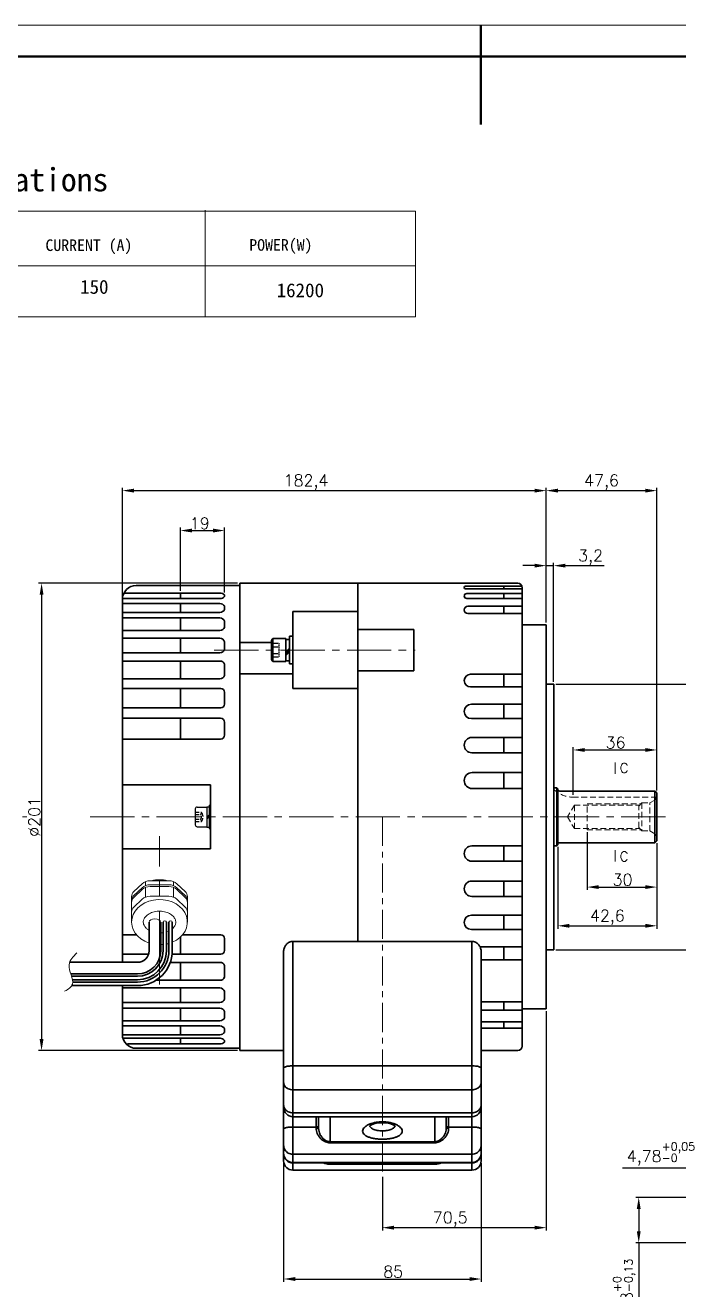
# Model space of a CAD drawing. Header units: millimetres. Extents: x 3703 to 4905, y -22764 to -21944.
# Drawn here: x 4135 to 4416, y -22487 to -21944 of the extents above; entities that cross this region are included whole.
import ezdxf

# ---------------------------------------------------------------- set-up
doc = ezdxf.new("R2010")
doc.units = ezdxf.units.MM
doc.header["$MEASUREMENT"] = 0
for name, pattern in [('CENTER', [2, 1.25, -0.25, 0.25, -0.25]), ('CENTER2', [28.575, 19.05, -3.175, 3.175, -3.175]), ('CENTERX2', [101.6, 63.5, -12.7, 12.7, -12.7]), ('DASHED', [0.75, 0.5, -0.25]), ('HIDDEN', [0.375, 0.25, -0.125]), ('HIDDEN2', [4.7625, 3.175, -1.5875])]:
    doc.linetypes.add(name, pattern=pattern)
for name, color, linetype, lineweight in [('A粗实线', 7, 'Continuous', 35), ('CENTER', 1, 'CENTER', 18), ('DIM', 1, 'Continuous', 18), ('D细虚线', 61, 'HIDDEN2', 13), ('G尺寸线', 140, 'Continuous', 13), ('Layer4', 3, 'Continuous', 18), ('NOTES', 7, 'Continuous', 20), ('OBJECT', 7, 'Continuous', 35), ('中心线', 1, 'CENTERX2', 20), ('尺寸线', 4, 'Continuous', 13), ('细实线', 4, 'Continuous', 20), ('轮廓线', 7, 'Continuous', 35)]:
    doc.layers.add(name, color=color, linetype=linetype, lineweight=lineweight)
doc.styles.add('LXP', font='SimSun.ttf')
doc.styles.get("Standard").update_dxf_attribs({"font": 'romans.shx'})
doc.dimstyles.new('ISO-25$0', dxfattribs={"dimtxt": 5, "dimasz": 5, "dimexe": 1.25, "dimexo": 1, "dimtad": 1, "dimzin": 9, "dimtxsty": 'Standard', "dimcen": 4.5, "dimazin": 2, "dimtfac": 1, "dimtmove": 0, "dimatfit": 3, "dimfxl": 1, "dimarcsym": 0})

# ---------------------------------------------------------------- blocks, each defined once
blk = doc.blocks.new('*D24')
at = {"layer": 'G尺寸线', "color": 0, "lineweight": -2, "transparency": 16777216}
for p, q in [((4225.99, -22183.54), (4140.48, -22183.54)), ((4141.73, -22188.54), (4141.73, -22379.54)), ((4225.99, -22384.54), (4140.48, -22384.54))]:
    blk.add_line(p, q, dxfattribs=at)
at = {"layer": 'G尺寸线', "color": 0, "transparency": 16777216}
for points in [[(4140.9, -22188.54), (4142.57, -22188.54), (4141.73, -22183.54)], [(4140.9, -22379.54), (4142.57, -22379.54), (4141.73, -22384.54)]]:
    blk.add_solid(points, dxfattribs=at)
at = {"layer": 'G尺寸线', "color": 0, "transparency": 16777216, "insert": (4138.61, -22284.04), "char_height": 5, "attachment_point": 5, "rotation": 90}
blk.add_mtext('%%C201', dxfattribs=at)
blk = doc.blocks.new('*D25')
at = {"layer": 'G尺寸线', "color": 0, "lineweight": -2, "transparency": 16777216}
for p, q in [((4353.89, -22175.99), (4348.89, -22175.99)), ((4358.89, -22200.44), (4358.89, -22174.74)), ((4358.89, -22175.99), (4362.09, -22175.99)), ((4362.09, -22225.89), (4362.09, -22174.74)), ((4367.09, -22175.99), (4383.82, -22175.99))]:
    blk.add_line(p, q, dxfattribs=at)
at = {"layer": 'G尺寸线', "color": 0, "transparency": 16777216}
for points in [[(4353.89, -22175.16), (4353.89, -22176.82), (4358.89, -22175.99)], [(4367.09, -22175.16), (4367.09, -22176.82), (4362.09, -22175.99)]]:
    blk.add_solid(points, dxfattribs=at)
at = {"layer": 'G尺寸线', "color": 0, "transparency": 16777216, "insert": (4377.96, -22172.39), "char_height": 5, "attachment_point": 5}
blk.add_mtext('3,2', dxfattribs=at)
blk = doc.blocks.new('*D26')
at = {"layer": 'G尺寸线', "color": 0, "lineweight": -2, "transparency": 16777216}
for p, q in [((4176.49, -22190.04), (4176.49, -22142.48)), ((4181.49, -22143.73), (4353.89, -22143.73)), ((4358.89, -22200.44), (4358.89, -22142.48))]:
    blk.add_line(p, q, dxfattribs=at)
at = {"layer": 'G尺寸线', "color": 0, "transparency": 16777216}
for points in [[(4181.49, -22142.9), (4181.49, -22144.56), (4176.49, -22143.73)], [(4353.89, -22142.9), (4353.89, -22144.56), (4358.89, -22143.73)]]:
    blk.add_solid(points, dxfattribs=at)
at = {"layer": 'G尺寸线', "color": 0, "transparency": 16777216, "insert": (4255.52, -22140.13), "char_height": 5, "attachment_point": 5}
blk.add_mtext('182,4', dxfattribs=at)
blk = doc.blocks.new('*D27')
at = {"layer": 'G尺寸线', "color": 0, "lineweight": -2, "transparency": 16777216}
for p, q in [((4201.49, -22186.76), (4201.49, -22159.65)), ((4206.49, -22160.9), (4215.49, -22160.9)), ((4220.49, -22187.54), (4220.49, -22159.65))]:
    blk.add_line(p, q, dxfattribs=at)
at = {"layer": 'G尺寸线', "color": 0, "transparency": 16777216}
for points in [[(4206.49, -22160.06), (4206.49, -22161.73), (4201.49, -22160.9)], [(4215.49, -22160.06), (4215.49, -22161.73), (4220.49, -22160.9)]]:
    blk.add_solid(points, dxfattribs=at)
at = {"layer": 'G尺寸线', "color": 0, "transparency": 16777216, "insert": (4209.81, -22157.77), "char_height": 5, "attachment_point": 5}
blk.add_mtext('19', dxfattribs=at)
blk = doc.blocks.new('*D28')
at = {"layer": 'G尺寸线', "color": 0, "lineweight": -2, "transparency": 16777216}
for p, q in [((4358.89, -22367.64), (4358.89, -22461.92)), ((4288.39, -22438.86), (4288.39, -22461.92)), ((4293.39, -22460.67), (4353.89, -22460.67))]:
    blk.add_line(p, q, dxfattribs=at)
at = {"layer": 'G尺寸线', "color": 0, "transparency": 16777216}
for points in [[(4293.39, -22459.84), (4293.39, -22461.5), (4288.39, -22460.67)], [(4353.89, -22459.84), (4353.89, -22461.5), (4358.89, -22460.67)]]:
    blk.add_solid(points, dxfattribs=at)
at = {"layer": 'G尺寸线', "color": 0, "transparency": 16777216, "insert": (4317.58, -22457.07), "char_height": 5, "attachment_point": 5}
blk.add_mtext('70,5', dxfattribs=at)
blk = doc.blocks.new('*D29')
at = {"layer": 'G尺寸线', "color": 0, "lineweight": -2, "transparency": 16777216}
for p, q in [((4376.49, -22290.59), (4376.49, -22315.46)), ((4406.49, -22295.35), (4406.49, -22315.46)), ((4381.49, -22314.21), (4401.49, -22314.21))]:
    blk.add_line(p, q, dxfattribs=at)
at = {"layer": 'G尺寸线', "color": 0, "transparency": 16777216}
for points in [[(4381.49, -22313.38), (4381.49, -22315.04), (4376.49, -22314.21)], [(4401.49, -22313.38), (4401.49, -22315.04), (4406.49, -22314.21)]]:
    blk.add_solid(points, dxfattribs=at)
at = {"layer": 'G尺寸线', "color": 0, "transparency": 16777216, "insert": (4391.76, -22311.08), "char_height": 5, "attachment_point": 5}
blk.add_mtext('30', dxfattribs=at)
blk = doc.blocks.new('*D30')
at = {"layer": 'G尺寸线', "color": 0, "lineweight": -2, "transparency": 16777216}
for p, q in [((4363.89, -22296.95), (4363.89, -22332.11)), ((4406.49, -22295.35), (4406.49, -22332.11)), ((4368.89, -22330.86), (4401.49, -22330.86))]:
    blk.add_line(p, q, dxfattribs=at)
at = {"layer": 'G尺寸线', "color": 0, "transparency": 16777216}
for points in [[(4368.89, -22330.02), (4368.89, -22331.69), (4363.89, -22330.86)], [(4401.49, -22330.02), (4401.49, -22331.69), (4406.49, -22330.86)]]:
    blk.add_solid(points, dxfattribs=at)
at = {"layer": 'G尺寸线', "color": 0, "transparency": 16777216, "insert": (4385.19, -22327.25), "char_height": 5, "attachment_point": 5}
blk.add_mtext('42,6', dxfattribs=at)
blk = doc.blocks.new('*D31')
at = {"layer": 'G尺寸线', "color": 0, "lineweight": -2, "transparency": 16777216}
for p, q in [((4370.49, -22274.57), (4370.49, -22254)), ((4406.49, -22272.72), (4406.49, -22254)), ((4375.49, -22255.25), (4401.49, -22255.25))]:
    blk.add_line(p, q, dxfattribs=at)
at = {"layer": 'G尺寸线', "color": 0, "transparency": 16777216}
for points in [[(4375.49, -22254.42), (4375.49, -22256.09), (4370.49, -22255.25)], [(4401.49, -22254.42), (4401.49, -22256.09), (4406.49, -22255.25)]]:
    blk.add_solid(points, dxfattribs=at)
at = {"layer": 'G尺寸线', "color": 0, "transparency": 16777216, "insert": (4388.72, -22252.13), "char_height": 5, "attachment_point": 5}
blk.add_mtext('36', dxfattribs=at)
blk = doc.blocks.new('*D33')
at = {"layer": 'DIM', "color": 0, "lineweight": -2, "transparency": 16777216}
for p, q in [((4433.84, -22447.63), (4397.45, -22447.63)), ((4398.7, -22452.63), (4398.7, -22462.21)), ((4436.23, -22467.21), (4397.45, -22467.21)), ((4398.7, -22467.21), (4398.7, -22509.44))]:
    blk.add_line(p, q, dxfattribs=at)
at = {"layer": 'DIM', "color": 0, "transparency": 16777216}
for points in [[(4397.87, -22452.63), (4399.53, -22452.63), (4398.7, -22447.63)], [(4397.87, -22462.21), (4399.53, -22462.21), (4398.7, -22467.21)]]:
    blk.add_solid(points, dxfattribs=at)
at = {"layer": 'DIM', "color": 7, "transparency": 16777216, "insert": (4392.61, -22490.83), "char_height": 5, "attachment_point": 5, "rotation": 90}
blk.add_mtext('19,58{\\H3.500000;\\S+0^ -0,13;}', dxfattribs=at)
blk = doc.blocks.new('*D35')
at = {"layer": 'DIM', "color": 0, "lineweight": -2, "transparency": 16777216}
for p, q in [((4434.84, -22444.24), (4434.84, -22433.83)), ((4439.62, -22444.24), (4439.62, -22433.83)), ((4429.84, -22435.08), (4391.65, -22435.08)), ((4439.62, -22435.08), (4434.84, -22435.08)), ((4444.62, -22435.08), (4449.62, -22435.08))]:
    blk.add_line(p, q, dxfattribs=at)
at = {"layer": 'DIM', "color": 0, "transparency": 16777216}
for points in [[(4429.84, -22434.24), (4429.84, -22435.91), (4434.84, -22435.08)], [(4444.62, -22434.24), (4444.62, -22435.91), (4439.62, -22435.08)]]:
    blk.add_solid(points, dxfattribs=at)
at = {"layer": 'DIM', "color": 7, "transparency": 16777216, "insert": (4408.24, -22428.98), "char_height": 5, "attachment_point": 5}
blk.add_mtext('4,78{\\H3.500000;\\S+0,05^ -0;}', dxfattribs=at)
blk = doc.blocks.new('*D36')
at = {"layer": 'G尺寸线', "color": 0, "lineweight": -2, "transparency": 16777216}
for p, q in [((4358.89, -22200.44), (4358.89, -22142.48)), ((4363.89, -22143.73), (4401.49, -22143.73)), ((4406.49, -22272.72), (4406.49, -22142.48))]:
    blk.add_line(p, q, dxfattribs=at)
at = {"layer": 'G尺寸线', "color": 0, "transparency": 16777216}
for points in [[(4363.89, -22142.9), (4363.89, -22144.56), (4358.89, -22143.73)], [(4401.49, -22142.9), (4401.49, -22144.56), (4406.49, -22143.73)]]:
    blk.add_solid(points, dxfattribs=at)
at = {"layer": 'G尺寸线', "color": 0, "transparency": 16777216, "insert": (4382.69, -22140.13), "char_height": 5, "attachment_point": 5}
blk.add_mtext('47,6', dxfattribs=at)
blk = doc.blocks.new('*D19')
at = {"layer": 'G尺寸线', "color": 0, "lineweight": -2, "transparency": 16777216}
for p, q in [((4245.89, -22432.96), (4245.89, -22484)), ((4330.89, -22432.96), (4330.89, -22484)), ((4250.89, -22482.75), (4325.89, -22482.75))]:
    blk.add_line(p, q, dxfattribs=at)
at = {"layer": 'G尺寸线', "color": 0, "transparency": 16777216}
for points in [[(4250.89, -22481.92), (4250.89, -22483.59), (4245.89, -22482.75)], [(4325.89, -22481.92), (4325.89, -22483.59), (4330.89, -22482.75)]]:
    blk.add_solid(points, dxfattribs=at)
at = {"layer": 'G尺寸线', "color": 0, "transparency": 16777216, "insert": (4293.03, -22479.63), "char_height": 5, "attachment_point": 5}
blk.add_mtext('85', dxfattribs=at)
blk = doc.blocks.new('*D39')
at = {"layer": 'G尺寸线', "color": 0, "lineweight": -2, "transparency": 16777216}
for p, q in [((4363.09, -22226.89), (4440.61, -22226.89)), ((4439.36, -22231.89), (4439.36, -22336.19)), ((4363.09, -22341.19), (4440.61, -22341.19))]:
    blk.add_line(p, q, dxfattribs=at)
for points in [[(4438.53, -22231.89), (4440.2, -22231.89), (4439.36, -22226.89)], [(4440.2, -22336.19), (4438.53, -22336.19), (4439.36, -22341.19)]]:
    blk.add_solid(points, dxfattribs=at)
at = {"layer": 'G尺寸线', "color": 0, "lineweight": -2, "transparency": 16777216, "insert": (4434.18, -22284.04), "char_height": 5, "attachment_point": 5, "rotation": 90}
blk.add_mtext('%%C114,3{{\\H0.7x;\\S 0^ -0.05;}}', dxfattribs=at)

msp = doc.modelspace()

# ---------------------------------------------------------------- hatches: boundary and pattern name
h = msp.add_hatch(color=256)
h.paths.add_polyline_path([(4212.993, -22284.039), (4213.862, -22284.039), (4213.893, -22284.009), (4213.893, -22283.188)])
h.paths.add_polyline_path([(4212.893, -22284.954), (4213.862, -22284.039), (4212.993, -22284.039), (4212.893, -22284.133)])
at = {"layer": 'Layer4'}
h = msp.add_hatch(color=256, dxfattribs=at)
h.paths.add_polyline_path([(4246.893, -22213.021), (4246.893, -22214.58), (4248.393, -22213.045), (4248.393, -22212.278), (4247.619, -22212.278)])
h.paths.add_polyline_path([(4248.393, -22212.278), (4248.393, -22211.486), (4247.619, -22212.278)])

# ---------------------------------------------------------------- linework, layer by layer
at = {"lineweight": 50}
for p, q in [((4330.747, -21986.353), (4330.747, -21943.628)), ((3769.417, -21956.993), (4892.077, -21956.993))]:
    msp.add_line(p, q, dxfattribs=at)
at = {"color": 0, "linetype": 'DASHED'}
for p, q in [((4240.644, -22209.392), (4240.644, -22215.164)), ((4240.644, -22209.392), (4243.769, -22209.392)), ((4240.644, -22210.835), (4243.769, -22210.835)), ((4243.769, -22209.392), (4243.769, -22215.164)), ((4240.644, -22213.721), (4243.769, -22213.721)), ((4240.644, -22215.164), (4243.769, -22215.164))]:
    msp.add_line(p, q, dxfattribs=at)
for p, q in [((4213.893, -22283.188), (4212.893, -22284.133)), ((4213.893, -22284.009), (4212.893, -22284.954))]:
    msp.add_line(p, q)
at = {"layer": 'A粗实线', "lineweight": 30}
for p, q in [((4207.893, -22280.622), (4207.893, -22287.455)), ((4208.727, -22279.789), (4212.893, -22279.789)), ((4212.893, -22279.664), (4212.893, -22288.414)), ((4212.893, -22279.664), (4213.893, -22279.664)), ((4213.893, -22279.039), (4214.493, -22279.039)), ((4213.893, -22279.039), (4213.893, -22289.039)), ((4214.493, -22279.039), (4214.493, -22289.039)), ((4208.727, -22288.289), (4212.893, -22288.289)), ((4212.893, -22288.414), (4213.893, -22288.414)), ((4213.893, -22289.039), (4214.493, -22289.039))]:
    msp.add_line(p, q, dxfattribs=at)
for centre, start, end in [((4208.727, -22280.622), 90, 180), ((4208.727, -22287.455), 180, 270)]:
    msp.add_arc(centre, 0.833, start, end, dxfattribs=at)
at = {"layer": 'CENTER', "linetype": 'CENTER2'}
for p, q in [((4216.019, -22212.278), (4302.493, -22212.278)), ((4162.61, -22284.039), (4412.165, -22284.039))]:
    msp.add_line(p, q, dxfattribs=at)
at = {"layer": 'CENTER', "ltscale": 10}
for p, q in [((3873.581, -22284.039), (4135.348, -22284.039)), ((4288.393, -22284.039), (4288.393, -22437.856))]:
    msp.add_line(p, q, dxfattribs=at)
at = {"layer": 'D细虚线', "linetype": 'HIDDEN', "lineweight": 13, "ltscale": 10}
for p, q in [((4406.493, -22275.574), (4370.493, -22275.574)), ((4405.828, -22276.69), (4406.493, -22275.539)), ((4370.993, -22278.982), (4368.074, -22284.039)), ((4370.993, -22278.982), (4399.149, -22278.982)), ((4370.993, -22289.095), (4370.993, -22278.982)), ((4376.493, -22278.482), (4399.649, -22278.482)), ((4376.493, -22289.595), (4376.493, -22278.482)), ((4398.693, -22279.439), (4400.093, -22278.039)), ((4398.693, -22288.639), (4398.693, -22279.439)), ((4400.093, -22278.039), (4400.093, -22290.039)), ((4400.093, -22278.039), (4403.493, -22278.039)), ((4403.493, -22278.039), (4405.828, -22276.69)), ((4403.493, -22290.039), (4403.493, -22278.039)), ((4405.828, -22276.69), (4405.828, -22291.387)), ((4368.074, -22284.039), (4370.993, -22289.095)), ((4370.993, -22289.095), (4399.149, -22289.095)), ((4376.493, -22289.595), (4399.649, -22289.595)), ((4398.693, -22288.639), (4400.093, -22290.039)), ((4400.093, -22290.039), (4403.493, -22290.039)), ((4403.493, -22290.039), (4405.828, -22291.387)), ((4405.828, -22291.387), (4406.493, -22292.539))]:
    msp.add_line(p, q, dxfattribs=at)
at = {"layer": 'D细虚线', "lineweight": 30, "ltscale": 0.5}
for p, q in [((4207.893, -22282.054), (4210.486, -22282.054)), ((4207.893, -22283.046), (4210.129, -22283.046)), ((4207.893, -22285.031), (4210.129, -22285.031)), ((4207.893, -22286.023), (4210.486, -22286.023))]:
    msp.add_line(p, q, dxfattribs=at)
at = {"layer": 'D细虚线', "linetype": 'HIDDEN', "lineweight": 13, "ltscale": 10}
msp.add_arc((4370.493, -22263.574), 12, 225.573, 270, dxfattribs=at)
at = {"layer": 'D细虚线', "lineweight": 30, "ltscale": 0.5}
for centre, radius, start, end in [((4209.587, -22282.291), 0.93, 305.64406, 14.73118), ((4209.218, -22284.039), 1.347, 312.53721, 47.46279), ((4209.587, -22285.786), 0.93, 345.26882, 54.35594), ((4208.167, -22284.039), 3.052, 319.452, 40.548)]:
    msp.add_arc(centre, radius, start, end, dxfattribs=at)
at = {"layer": 'G尺寸线'}
for p, q in [((3948.039, -22023.497), (4302.596, -22023.497)), ((4212.08, -22023.186), (4212.08, -22068.643)), ((4302.596, -22023.497), (4302.596, -22068.954)), ((3948.039, -22047.095), (4302.596, -22047.095)), ((4302.596, -22068.954), (3948.039, -22068.954))]:
    msp.add_line(p, q, dxfattribs=at)
at = {"layer": 'G尺寸线', "color": 6}
for p, q in [((4185.056, -22312.816), (4181.457, -22316.141)), ((4186.493, -22313.609), (4186.493, -22311.887)), ((4186.493, -22318.541), (4186.493, -22314.374)), ((4196.537, -22311.488), (4188.449, -22311.488)), ((4196.537, -22313.21), (4188.449, -22313.21)), ((4196.537, -22313.976), (4188.449, -22313.976)), ((4198.493, -22313.609), (4198.493, -22311.887)), ((4198.493, -22318.541), (4198.493, -22314.374)), ((4199.93, -22312.816), (4203.529, -22316.141)), ((4180.493, -22329.272), (4180.493, -22318.344)), ((4185.056, -22314.538), (4181.457, -22317.863)), ((4185.056, -22315.303), (4181.457, -22318.628)), ((4185.056, -22319.47), (4181.457, -22322.795)), ((4196.537, -22318.142), (4188.449, -22318.142)), ((4199.93, -22314.538), (4203.529, -22317.863)), ((4199.93, -22315.303), (4203.529, -22318.628)), ((4199.93, -22319.47), (4203.529, -22322.795)), ((4204.493, -22329.272), (4204.493, -22318.344))]:
    msp.add_line(p, q, dxfattribs=at)
for centre, radius, start, end in [((4188.449, -22316.488), 5, 90, 132.73421), ((4188.449, -22318.21), 5, 90, 132.73421), ((4188.449, -22318.976), 5, 90, 132.73421), ((4196.537, -22316.488), 5, 47.26579, 90), ((4196.537, -22318.21), 5, 47.26579, 90), ((4196.537, -22318.976), 5, 47.26579, 90), ((4183.493, -22318.344), 3, 132.73421, 180), ((4183.493, -22320.066), 3, 132.73421, 180), ((4183.493, -22320.832), 3, 132.73421, 180), ((4188.449, -22323.142), 5, 90, 132.73421), ((4196.537, -22323.142), 5, 47.26579, 90), ((4201.493, -22318.344), 3, 0, 47.26579), ((4201.493, -22320.066), 3, 0, 47.26579), ((4201.493, -22320.832), 3, 0, 47.26579), ((4183.493, -22324.998), 3, 132.73421, 180), ((4201.493, -22324.998), 3, 0, 47.26579)]:
    msp.add_arc(centre, radius, start, end, dxfattribs=at)
for centre, major_axis, ratio, start_param, end_param in [((4192.493, -22322.116), (-12, 0), 0.9238795, 4.423562, 5.001216), ((4192.493, -22329.272), (-12, 0), 0.8083946, 2.0469154, 7.4695849), ((4190.493, -22329.272), (-2.5, 0), 0.5535638, 3.1415927, 6.2831853), ((4194.743, -22329.272), (-0.75, 0), 0.7639419, 3.1415927, 6.2831853), ((4197.243, -22329.272), (-0.75, 0), 0.8132961, 3.1415927, 6.2831853), ((4192.493, -22329.272), (-12, 0), 0.8083946, 1.6124751, 1.6961242), ((4192.493, -22329.272), (-12, 0), 0.8083946, 1.8234766, 1.9106332)]:
    msp.add_ellipse(centre, major_axis=major_axis, ratio=ratio, start_param=start_param, end_param=end_param, dxfattribs=at)
for points, knots in [([(4197.993, -22332.111), (4198.446, -22331.718), (4198.785, -22331.303), (4199.264, -22330.49), (4199.399, -22330.095), (4199.518, -22329.339), (4199.504, -22328.974), (4199.319, -22328.205), (4199.144, -22327.799), (4198.563, -22326.961), (4198.155, -22326.531), (4197.098, -22325.747), (4196.449, -22325.394), (4194.984, -22324.86), (4194.17, -22324.679), (4192.496, -22324.535), (4191.638, -22324.573), (4190.007, -22324.857), (4189.236, -22325.103), (4187.89, -22325.742), (4187.317, -22326.132), (4186.42, -22326.956), (4186.095, -22327.387), (4185.662, -22328.207), (4185.549, -22328.595), (4185.499, -22329.071), (4185.493, -22329.172), (4185.493, -22329.272), (4185.493, -22329.563), (4185.537, -22329.856), (4185.729, -22330.468), (4185.879, -22330.787), (4186.319, -22331.442), (4186.61, -22331.776), (4187.269, -22332.351), (4187.61, -22332.597), (4187.993, -22332.821)], [2.3908574, 2.3908574, 2.3908574, 2.3908574, 2.6972529, 2.6972529, 3.015473, 3.015473, 3.3336931, 3.3336931, 3.6519131, 3.6519131, 3.9701332, 3.9701332, 4.2883533, 4.2883533, 4.6065734, 4.6065734, 4.9247935, 4.9247935, 5.2430135, 5.2430135, 5.5612336, 5.5612336, 5.8794537, 5.8794537, 6.1976738, 6.1976738, 6.2831853, 6.2831853, 6.2831853, 6.5321271, 6.5321271, 6.7810689, 6.7810689, 7.0300107, 7.0300107, 7.2293296, 7.2293296, 7.2293296, 7.2293296]), ([(4192.993, -22333.96), (4193.281, -22333.945), (4193.568, -22333.918), (4193.898, -22333.871), (4193.946, -22333.864), (4193.993, -22333.857)], [7.91687634, 7.91687634, 7.91687634, 7.91687634, 8.02577796, 8.02577796, 8.0442179, 8.0442179, 8.0442179, 8.0442179]), ([(4195.493, -22333.494), (4195.724, -22333.417), (4195.947, -22333.332), (4196.274, -22333.191), (4196.385, -22333.14), (4196.493, -22333.087)], [8.24605673, 8.24605673, 8.24605673, 8.24605673, 8.34399804, 8.34399804, 8.39571705, 8.39571705, 8.39571705, 8.39571705])]:
    msp.add_open_spline(points, degree=3, knots=knots, dxfattribs=at)
at = {"layer": 'NOTES', "const_width": 0.5}
for points in [[(4388.551, -22265.53), (4388.551, -22260.53)], [(4388.551, -22303.275), (4388.551, -22298.275)]]:
    msp.add_lwpolyline(points, dxfattribs=at)
at = {"layer": 'OBJECT'}
for p, q in [((4271.893, -22183.539), (4226.993, -22183.539)), ((4226.993, -22384.539), (4226.993, -22183.539)), ((4256.493, -22183.539), (4346.628, -22183.539)), ((4277.893, -22183.539), (4277.893, -22337.568)), ((4182.493, -22184.539), (4226.993, -22184.539)), ((4324.664, -22187.966), (4348.593, -22187.966)), ((4340.593, -22190.106), (4340.593, -22187.966)), ((4348.593, -22382.574), (4348.593, -22185.504)), ((4176.493, -22346.572), (4176.493, -22190.539)), ((4324.664, -22190.106), (4348.593, -22190.106)), ((4325.166, -22193.462), (4348.593, -22193.462)), ((4340.593, -22196.607), (4340.593, -22193.462)), ((4249.893, -22195.778), (4277.893, -22195.778)), ((4249.893, -22195.778), (4249.893, -22228.778)), ((4325.166, -22196.607), (4348.593, -22196.607)), ((4249.893, -22221.156), (4249.893, -22203.399)), ((4277.893, -22203.399), (4301.893, -22203.399)), ((4301.893, -22203.399), (4301.893, -22221.156)), ((4348.593, -22201.439), (4358.893, -22201.439)), ((4358.893, -22201.439), (4358.893, -22284.039)), ((4240.644, -22209.011), (4226.993, -22209.011)), ((4241.269, -22207.279), (4240.644, -22208.162)), ((4240.644, -22208.162), (4240.644, -22216.394)), ((4241.269, -22207.279), (4241.269, -22217.277)), ((4246.893, -22207.279), (4241.269, -22207.279)), ((4246.893, -22207.279), (4246.893, -22217.277)), ((4246.893, -22207.699), (4248.393, -22207.699)), ((4248.393, -22206.278), (4248.393, -22218.278)), ((4248.393, -22206.278), (4249.893, -22206.278)), ((4249.893, -22206.278), (4249.893, -22218.278)), ((4241.269, -22217.277), (4240.644, -22216.394)), ((4246.893, -22213.021), (4248.393, -22211.486)), ((4246.893, -22214.58), (4248.393, -22213.045)), ((4246.893, -22217.277), (4241.269, -22217.277)), ((4246.893, -22216.858), (4248.393, -22216.858)), ((4248.393, -22218.278), (4249.893, -22218.278)), ((4277.893, -22221.156), (4301.893, -22221.156)), ((4249.893, -22222.557), (4226.993, -22222.557)), ((4326.312, -22222.689), (4348.593, -22222.689)), ((4340.593, -22228.126), (4340.593, -22222.689)), ((4358.893, -22226.889), (4362.093, -22226.889)), ((4362.093, -22226.889), (4362.093, -22341.189)), ((4249.893, -22228.778), (4277.893, -22228.778)), ((4326.312, -22228.126), (4348.593, -22228.126)), ((4326.679, -22235.602), (4348.593, -22235.602)), ((4340.593, -22241.775), (4340.593, -22235.602)), ((4326.679, -22241.775), (4348.593, -22241.775)), ((4326.887, -22249.876), (4348.593, -22249.876)), ((4340.593, -22256.465), (4340.593, -22249.876)), ((4326.887, -22256.465), (4348.593, -22256.465)), ((4327.014, -22264.991), (4348.593, -22264.991)), ((4340.593, -22271.833), (4340.593, -22264.991)), ((4214.493, -22270.289), (4176.493, -22270.289)), ((4214.493, -22297.789), (4214.493, -22270.289)), ((4327.014, -22271.833), (4348.593, -22271.833)), ((4362.093, -22271.589), (4363.493, -22271.589)), ((4363.493, -22271.589), (4363.493, -22296.489)), ((4363.893, -22271.989), (4363.493, -22271.589)), ((4363.893, -22296.089), (4363.893, -22271.989)), ((4364.693, -22272.924), (4405.693, -22272.924)), ((4405.693, -22295.154), (4405.693, -22272.924)), ((4405.693, -22272.924), (4406.493, -22273.724)), ((4406.493, -22294.354), (4406.493, -22273.724)), ((4358.893, -22284.039), (4358.893, -22366.639)), ((4214.493, -22297.789), (4176.493, -22297.789)), ((4326.87, -22296.532), (4348.593, -22296.532)), ((4340.593, -22303.086), (4340.593, -22296.532)), ((4362.093, -22296.489), (4363.493, -22296.489)), ((4363.893, -22296.089), (4363.493, -22296.489)), ((4363.893, -22296.089), (4363.493, -22296.489)), ((4364.693, -22295.154), (4405.693, -22295.154)), ((4405.693, -22295.154), (4406.493, -22294.354)), ((4326.87, -22303.086), (4348.593, -22303.086)), ((4326.887, -22311.612), (4348.593, -22311.612)), ((4340.593, -22318.201), (4340.593, -22311.612)), ((4326.887, -22318.201), (4348.593, -22318.201)), ((4326.679, -22326.302), (4348.593, -22326.302)), ((4340.593, -22332.474), (4340.593, -22326.302)), ((4326.679, -22332.474), (4348.593, -22332.474)), ((4330.411, -22339.951), (4348.593, -22339.951)), ((4330.411, -22339.951), (4348.593, -22339.951)), ((4340.593, -22345.555), (4340.593, -22339.951)), ((4358.893, -22341.189), (4362.093, -22341.189)), ((4330.893, -22345.555), (4348.593, -22345.555)), ((4330.893, -22345.555), (4348.593, -22345.555)), ((4176.493, -22377.539), (4176.493, -22356.572)), ((4330.893, -22363.545), (4348.593, -22363.545)), ((4330.893, -22363.545), (4348.593, -22363.545)), ((4330.893, -22367.072), (4348.593, -22367.072)), ((4330.893, -22367.072), (4348.593, -22367.072)), ((4340.593, -22366.888), (4340.593, -22363.545)), ((4348.593, -22366.639), (4358.893, -22366.639)), ((4330.893, -22372.183), (4348.593, -22372.183)), ((4330.893, -22372.183), (4348.593, -22372.183)), ((4340.593, -22374.907), (4340.593, -22372.183)), ((4330.893, -22374.907), (4348.593, -22374.907)), ((4330.893, -22374.907), (4348.593, -22374.907)), ((4182.493, -22383.539), (4226.993, -22383.539)), ((4245.893, -22384.539), (4226.993, -22384.539)), ((4330.893, -22384.539), (4346.628, -22384.539))]:
    msp.add_line(p, q, dxfattribs=at)
at = {"layer": 'OBJECT', "lineweight": 35}
for p, q in [((4324.135, -22184.835), (4348.476, -22184.835)), ((4324.135, -22185.919), (4348.593, -22185.919)), ((4340.593, -22185.919), (4340.593, -22184.835))]:
    msp.add_line(p, q, dxfattribs=at)
at = {"layer": 'OBJECT'}
for centre, radius, start, end in [((4346.628, -22185.504), 1.965, 0, 90), ((4182.493, -22190.539), 6, 90, 180), ((4324.664, -22189.036), 1.07, 90, 270), ((4325.166, -22195.035), 1.573, 90, 270), ((4326.312, -22225.408), 2.718, 90, 270), ((4326.679, -22238.689), 3.086, 90, 270), ((4326.887, -22253.17), 3.294, 90, 270), ((4327.014, -22268.412), 3.421, 90, 270), ((4364.693, -22272.124), 0.8, 180, 270), ((4326.87, -22299.809), 3.277, 90, 270), ((4364.693, -22295.954), 0.8, 90, 180), ((4326.887, -22314.907), 3.294, 90, 270), ((4326.679, -22329.388), 3.086, 90, 270), ((4182.493, -22377.539), 6, 180, 270), ((4346.628, -22382.574), 1.965, 270, 0)]:
    msp.add_arc(centre, radius, start, end, dxfattribs=at)
at = {"layer": 'OBJECT', "lineweight": 35}
msp.add_arc((4324.135, -22185.377), 0.542, 90, 270, dxfattribs=at)
at = {"layer": '中心线', "ltscale": 0.5}
msp.add_line((4192.493, -22356.169), (4192.493, -22292.299), dxfattribs=at)
at = {"layer": '尺寸线'}
msp.add_open_spline([(4151.668, -22359.001), (4153.235, -22358.149), (4157.112, -22355.557), (4151.543, -22347.881), (4155.313, -22344.1), (4156.885, -22342.524)], degree=3, knots=[1.1603036, 1.1603036, 1.1603036, 1.1603036, 5.827718, 14.3252473, 20.3994958, 20.3994958, 20.3994958, 20.3994958], dxfattribs=at)
at = {"layer": '细实线', "color": 3, "lineweight": 20}
msp.add_line((3702.592, -21943.628), (4905.442, -21943.628), dxfattribs=at)
at = {"layer": '轮廓线', "color": 31}
for p, q in [((4218.493, -22187.757), (4177.177, -22187.757)), ((4201.493, -22190.177), (4201.493, -22187.757)), ((4220.493, -22189.278), (4220.493, -22188.538)), ((4218.708, -22190.177), (4176.504, -22190.177)), ((4218.493, -22192.261), (4176.537, -22192.261)), ((4201.493, -22196.088), (4201.493, -22192.261)), ((4220.493, -22194.895), (4220.493, -22193.32)), ((4218.493, -22196.088), (4176.493, -22196.088)), ((4218.493, -22198.479), (4176.493, -22198.479)), ((4201.493, -22203.931), (4201.493, -22198.479)), ((4220.493, -22202.536), (4220.493, -22199.796)), ((4218.493, -22203.931), (4176.493, -22203.931)), ((4218.493, -22207.174), (4176.493, -22207.174)), ((4201.493, -22213.535), (4201.493, -22207.174)), ((4220.493, -22212.043), (4220.493, -22208.72)), ((4218.493, -22213.535), (4176.493, -22213.535)), ((4218.84, -22217.02), (4176.493, -22217.02)), ((4201.493, -22224.574), (4201.493, -22217.02)), ((4220.493, -22223.287), (4220.493, -22218.42)), ((4218.493, -22224.687), (4176.493, -22224.687)), ((4218.893, -22228.804), (4176.493, -22228.804)), ((4201.493, -22237.143), (4201.493, -22228.804)), ((4220.493, -22235.543), (4220.493, -22230.404)), ((4218.893, -22237.143), (4176.493, -22237.143)), ((4218.693, -22241.566), (4176.493, -22241.566)), ((4201.493, -22250.629), (4201.493, -22241.566)), ((4220.493, -22248.829), (4220.493, -22243.366)), ((4218.693, -22250.629), (4176.493, -22250.629)), ((4182.562, -22334.717), (4176.493, -22334.717)), ((4201.493, -22335.688), (4201.493, -22343.056)), ((4218.893, -22334.717), (4202.424, -22334.717)), ((4220.493, -22336.317), (4220.493, -22341.456)), ((4249.893, -22435.955), (4249.893, -22337.568)), ((4326.893, -22337.568), (4249.893, -22337.568)), ((4326.893, -22337.568), (4326.893, -22435.955)), ((4187.768, -22343.056), (4176.493, -22343.056)), ((4218.493, -22346.581), (4197.132, -22346.581)), ((4218.893, -22343.056), (4197.92, -22343.056)), ((4201.493, -22346.694), (4201.493, -22354.249)), ((4245.893, -22431.955), (4245.893, -22342.03)), ((4330.893, -22342.03), (4330.893, -22431.955)), ((4220.493, -22347.981), (4220.493, -22352.849)), ((4218.493, -22357.538), (4176.493, -22357.538)), ((4218.84, -22354.249), (4191.012, -22354.249)), ((4201.493, -22357.538), (4201.493, -22363.899)), ((4220.493, -22359.029), (4220.493, -22362.353)), ((4218.493, -22363.899), (4176.493, -22363.899)), ((4218.493, -22366.342), (4176.493, -22366.342)), ((4201.493, -22366.342), (4201.493, -22371.794)), ((4220.493, -22367.737), (4220.493, -22370.477)), ((4218.493, -22371.794), (4176.493, -22371.794)), ((4218.493, -22373.935), (4176.493, -22373.935)), ((4201.493, -22373.935), (4201.493, -22377.762)), ((4218.493, -22377.762), (4176.537, -22377.762)), ((4218.708, -22379.251), (4176.916, -22379.251)), ((4201.493, -22379.251), (4201.493, -22381.671)), ((4220.493, -22375.127), (4220.493, -22376.703)), ((4218.493, -22381.671), (4178.68, -22381.671)), ((4220.493, -22380.15), (4220.493, -22380.889)), ((4249.893, -22391.086), (4326.893, -22391.086)), ((4249.893, -22401.385), (4326.893, -22401.385)), ((4249.893, -22411.308), (4326.893, -22411.308)), ((4249.893, -22412.944), (4326.893, -22412.944)), ((4259.893, -22417.384), (4249.893, -22417.384)), ((4259.893, -22412.944), (4259.893, -22417.935)), ((4260.893, -22417.773), (4260.893, -22412.944)), ((4265.893, -22424.177), (4265.893, -22412.944)), ((4310.893, -22424.177), (4310.892, -22412.944)), ((4315.893, -22412.944), (4315.893, -22417.773)), ((4316.893, -22417.935), (4316.893, -22412.944)), ((4326.893, -22417.384), (4316.893, -22417.384)), ((4265.893, -22423.703), (4310.892, -22423.703)), ((4265.893, -22424.177), (4310.893, -22424.177)), ((4326.893, -22429.081), (4249.893, -22429.081)), ((4249.893, -22432.628), (4326.893, -22432.628)), ((4249.893, -22432.862), (4326.893, -22432.862)), ((4265.893, -22433.433), (4265.893, -22432.862)), ((4265.893, -22433.433), (4310.893, -22433.433)), ((4310.893, -22433.183), (4265.894, -22433.183)), ((4310.893, -22432.862), (4310.893, -22433.433)), ((4326.893, -22435.955), (4249.893, -22435.955))]:
    msp.add_line(p, q, dxfattribs=at)
at = {"layer": '轮廓线'}
msp.add_line((4214.493, -22280.039), (4214.493, -22289.039), dxfattribs=at)
at = {"layer": '轮廓线', "color": 6}
for p, q in [((4187.993, -22329.272), (4187.993, -22341.572)), ((4192.993, -22329.272), (4192.993, -22341.572)), ((4193.993, -22329.272), (4193.993, -22341.572)), ((4195.493, -22329.272), (4195.493, -22341.572)), ((4196.493, -22329.272), (4196.493, -22341.572)), ((4197.993, -22329.272), (4197.993, -22341.572)), ((4182.993, -22346.572), (4153.792, -22346.572)), ((4182.993, -22351.572), (4154.344, -22351.572)), ((4182.993, -22352.572), (4154.674, -22352.572)), ((4182.993, -22356.572), (4154.74, -22356.572)), ((4182.993, -22354.072), (4155.065, -22354.072)), ((4182.993, -22355.072), (4155.158, -22355.072))]:
    msp.add_line(p, q, dxfattribs=at)
at = {"layer": '轮廓线', "color": 31}
for points in [[(4282.955, -22416.865), (4283.125, -22416.737), (4283.764, -22416.395), (4284.703, -22416.046), (4285.896, -22415.756), (4287.256, -22415.576), (4288.393, -22415.531)], [(4288.393, -22415.531), (4289.505, -22415.574), (4290.871, -22415.752), (4292.07, -22416.042), (4293.015, -22416.392), (4293.658, -22416.735), (4293.831, -22416.866)]]:
    msp.add_lwpolyline(points, dxfattribs=at)
for centre, radius, start, end in [((4218.32, -22191.153), 3.4, 50.26164, 87.07144), ((4218.6, -22187.74), 2.439, 267.48242, 320.89306), ((4218.107, -22195.408), 3.171, 41.18579, 83.0043), ((4218.316, -22193.517), 2.577, 273.94638, 327.663), ((4218.099, -22201.254), 2.803, 31.34146, 81.91526), ((4218.288, -22201.506), 2.434, 274.84397, 334.97015), ((4218.239, -22209.57), 2.41, 20.66241, 83.93173), ((4217.998, -22210.784), 2.795, 280.20513, 333.22075), ((4218.667, -22218.9), 1.889, 14.74906, 95.2669), ((4218.42, -22222.454), 2.234, 271.87891, 338.10513), ((4218.893, -22230.404), 1.6, 0, 90), ((4218.893, -22235.543), 1.6, 270, 0), ((4218.693, -22243.366), 1.8, 0, 90), ((4218.693, -22248.829), 1.8, 270, 0), ((4218.893, -22336.317), 1.6, 0, 90), ((4218.893, -22341.456), 1.6, 270, 0), ((4218.42, -22348.815), 2.234, 21.89487, 88.12109), ((4218.667, -22352.368), 1.889, 264.7331, 345.25094), ((4217.998, -22360.289), 2.795, 26.77925, 79.79487), ((4218.239, -22361.502), 2.41, 276.06827, 339.33759), ((4218.288, -22368.767), 2.434, 25.02985, 85.15603), ((4218.099, -22369.019), 2.803, 278.08474, 328.65854), ((4218.316, -22376.506), 2.577, 32.337, 86.05362), ((4218.107, -22374.615), 3.171, 276.9957, 318.81421), ((4218.6, -22381.688), 2.439, 39.10694, 92.51758), ((4218.32, -22378.275), 3.4, 272.92856, 309.73836), ((4249.893, -22408.944), 4, 180, 270), ((4248.778, -22407.949), 2.886, 197.73556, 198.58541), ((4326.893, -22408.944), 4, 270, 0), ((4328.008, -22407.949), 2.886, 341.41459, 342.26444), ((4249.677, -22428.721), 3.784, 180.00155, 182.09914), ((4249.893, -22428.862), 4, 180, 270), ((4249.893, -22431.955), 4, 180, 270), ((4249.892, -22424.901), 4.18, 254.9771, 270.0168), ((4265.798, -22427.161), 6.258, 246.09364, 247.5253), ((4265.893, -22428.183), 5, 250.34009, 270.00766), ((4310.893, -22428.183), 5, 269.99896, 289.65992), ((4310.893, -22426.834), 6.599, 270.00483, 270.16238), ((4310.991, -22427.169), 6.25, 292.48328, 293.91485), ((4326.893, -22428.862), 4, 270, 0), ((4326.894, -22424.901), 4.18, 269.9832, 285.0229), ((4326.893, -22431.955), 4, 270, 0), ((4327.11, -22428.721), 3.784, 357.90086, 359.99845)]:
    msp.add_arc(centre, radius, start, end, dxfattribs=at)
at = {"layer": '轮廓线', "color": 6}
for radius in [5, 10, 11, 12.5, 13.5, 15]:
    msp.add_arc((4182.993, -22341.572), radius, 270, 0, dxfattribs=at)
at = {"layer": '轮廓线', "color": 31}
for points, start_tangent, end_tangent in [([(4245.893, -22342.03), (4245.951, -22341.302), (4246.121, -22340.587), (4246.387, -22339.928), (4246.738, -22339.331), (4247.177, -22338.79), (4247.722, -22338.307), (4248.375, -22337.914), (4249.129, -22337.653), (4249.893, -22337.568)], (0, 1), (1, 0)), ([(4326.893, -22337.568), (4327.653, -22337.652), (4328.404, -22337.911), (4329.054, -22338.3), (4329.599, -22338.779), (4330.04, -22339.318), (4330.394, -22339.917), (4330.664, -22340.58), (4330.836, -22341.301), (4330.893, -22342.03)], (1, 0), (0, -1)), ([(4245.893, -22392.121), (4246.03, -22391.853), (4246.429, -22391.604), (4247.065, -22391.389), (4247.893, -22391.225), (4248.858, -22391.121), (4249.893, -22391.086)], (0, 1), (1, 0)), ([(4330.893, -22392.121), (4330.757, -22391.853), (4330.357, -22391.604), (4329.722, -22391.389), (4328.893, -22391.225), (4327.929, -22391.121), (4326.893, -22391.086)], (0, 1), (-1, 0)), ([(4245.893, -22398.301), (4246.03, -22399.099), (4246.429, -22399.843), (4247.065, -22400.481), (4247.893, -22400.972), (4248.858, -22401.28), (4249.893, -22401.385)], (0, -1), (1, 0)), ([(4330.893, -22398.301), (4330.757, -22399.099), (4330.357, -22399.843), (4329.722, -22400.481), (4328.893, -22400.972), (4327.929, -22401.28), (4326.893, -22401.385)], (0, -1), (-1, 0)), ([(4245.893, -22407.963), (4246.03, -22408.828)], (0, -1), (0.3046166, -0.952475)), ([(4246.043, -22408.869), (4246.429, -22409.635), (4247.065, -22410.328), (4247.893, -22410.86), (4248.858, -22411.194), (4249.893, -22411.308)], (0.3187102, -0.9478522), (1, 0)), ([(4330.744, -22408.869), (4330.357, -22409.635), (4329.722, -22410.328), (4328.893, -22410.86), (4327.929, -22411.194), (4326.893, -22411.308)], (-0.3187102, -0.9478522), (-1, 0)), ([(4330.893, -22407.963), (4330.757, -22408.828)], (0, -1), (-0.3046166, -0.9524751)), ([(4245.893, -22418.249), (4246.03, -22418.025), (4246.429, -22417.816), (4247.065, -22417.637), (4247.893, -22417.5), (4248.858, -22417.413), (4249.893, -22417.384)], (0, 1), (1, 0)), ([(4259.893, -22417.384), (4260.202, -22417.373), (4260.481, -22417.342), (4260.702, -22417.294), (4260.844, -22417.234), (4260.893, -22417.167)], (1, 0), (0, 1)), ([(4259.893, -22417.935), (4260.276, -22417.922), (4260.6, -22417.887), (4260.817, -22417.835), (4260.893, -22417.773)], (1, -0.0000067), (0, 1)), ([(4260.893, -22417.773), (4260.99, -22418.805), (4261.295, -22419.897), (4261.835, -22421.016), (4262.569, -22422.021), (4263.397, -22422.794), (4264.247, -22423.317), (4265.089, -22423.612), (4265.893, -22423.703)], (0.0002196, -1), (1, -0.0000405)), ([(4288.393, -22422.637), (4286.657, -22422.568), (4284.981, -22422.363), (4283.448, -22422.026), (4282.122, -22421.561), (4281.061, -22420.981), (4280.321, -22420.302), (4279.941, -22419.55), (4279.942, -22418.755), (4280.329, -22417.953), (4281.082, -22417.188), (4282.157, -22416.504), (4282.792, -22416.205)], (-1, 0.0001122), (0.9204132, 0.390947)), ([(4282.792, -22416.205), (4283.493, -22415.937), (4285.024, -22415.515), (4286.683, -22415.255), (4288.393, -22415.168)], (0.9204132, 0.390947), (1, 0.0000037)), ([(4288.393, -22415.168), (4290.103, -22415.255), (4291.764, -22415.515), (4293.294, -22415.937), (4293.993, -22416.205)], (1, -0.00001), (0.9204479, -0.3908652)), ([(4293.993, -22416.205), (4294.631, -22416.505), (4295.706, -22417.189), (4296.459, -22417.955), (4296.845, -22418.757), (4296.845, -22419.551), (4296.466, -22420.302), (4295.726, -22420.98), (4294.665, -22421.561), (4293.339, -22422.025), (4291.806, -22422.363), (4290.13, -22422.568), (4288.393, -22422.637)], (0.9204479, -0.3908652), (-1, -0.0000877)), ([(4310.892, -22423.703), (4311.686, -22423.615), (4312.529, -22423.322), (4313.384, -22422.798), (4314.221, -22422.016), (4314.963, -22420.997), (4315.495, -22419.887), (4315.797, -22418.8), (4315.893, -22417.773)], (0.9999999, 0.0003182), (0.0001389, 1)), ([(4316.893, -22417.384), (4316.584, -22417.373), (4316.305, -22417.342), (4316.084, -22417.294), (4315.942, -22417.234), (4315.893, -22417.167)], (-1, 0), (0, 1)), ([(4316.893, -22417.935), (4316.511, -22417.922), (4316.186, -22417.887), (4315.969, -22417.835), (4315.893, -22417.773)], (-1, 0), (0, 1)), ([(4330.893, -22418.249), (4330.757, -22418.025), (4330.357, -22417.816), (4329.722, -22417.637), (4328.893, -22417.5), (4327.929, -22417.413), (4326.893, -22417.384)], (0, 1), (-1, 0)), ([(4259.893, -22417.935), (4260.009, -22419.036), (4260.375, -22420.196), (4261.023, -22421.377), (4261.905, -22422.431), (4262.899, -22423.236), (4263.92, -22423.778), (4264.93, -22424.083), (4265.893, -22424.177)], (0.0003421, -0.9999999), (1, -0.0001349)), ([(4310.893, -22424.177), (4311.842, -22424.086), (4312.855, -22423.783), (4313.882, -22423.239), (4314.887, -22422.425), (4315.778, -22421.356), (4316.416, -22420.185), (4316.779, -22419.03), (4316.893, -22417.935)], (0.9999997, 0.0007681), (0.0002128, 1)), ([(4245.893, -22425.268), (4246.03, -22426.254), (4246.429, -22427.174), (4247.065, -22427.964), (4247.893, -22428.57), (4248.809, -22428.938)], (0, -1), (0.9658062, -0.2592649)), ([(4330.893, -22425.268), (4330.757, -22426.254), (4330.357, -22427.174), (4329.722, -22427.964), (4328.893, -22428.57), (4327.978, -22428.938)], (0, -1), (-0.9658062, -0.2592649)), ([(4245.896, -22428.86), (4246.03, -22429.733), (4246.429, -22430.675), (4247.065, -22431.484), (4247.893, -22432.105), (4248.858, -22432.495), (4249.893, -22432.628)], (0.0366033, -0.9993299), (1, 0)), ([(4263.406, -22432.944), (4263.932, -22433.135), (4264.944, -22433.365), (4265.893, -22433.433)], (0.9240434, -0.3822876), (0.9999999, -0.0004896)), ([(4288.393, -22433.13), (4286.683, -22433.125), (4285.024, -22433.108), (4283.493, -22433.077), (4282.157, -22433.026), (4281.082, -22432.949), (4280.461, -22432.856)], (-1, 0.000054), (-0.9940081, 0.1093068)), ([(4296.325, -22432.856), (4295.706, -22432.949), (4294.631, -22433.026), (4293.294, -22433.077), (4291.764, -22433.108), (4290.103, -22433.125), (4288.393, -22433.13)], (-0.9939144, -0.110155), (-1, -0.0000687)), ([(4310.911, -22433.433), (4311.856, -22433.363), (4312.867, -22433.131), (4313.381, -22432.944)], (0.999996, 0.002834), (0.9239867, 0.3824245)), ([(4330.891, -22428.86), (4330.757, -22429.733), (4330.357, -22430.675), (4329.722, -22431.484), (4328.893, -22432.105), (4327.929, -22432.495), (4326.893, -22432.628)], (-0.0366033, -0.9993299), (-1, 0))]:
    msp.add_spline(points, degree=3, dxfattribs=dict(at, start_tangent=start_tangent, end_tangent=end_tangent))
for points, knots in [([(4288.393, -22419.072), (4288.017, -22419.072), (4287.276, -22419.04), (4286.203, -22418.892), (4285.216, -22418.648), (4284.357, -22418.311), (4283.658, -22417.882), (4283.182, -22417.393), (4283.003, -22417.025), (4282.955, -22416.865)], [0, 0, 0, 0, 1.1276008, 2.2221186, 3.2447388, 4.1698653, 4.9832189, 5.6865881, 6.1872886, 6.1872886, 6.1872886, 6.1872886]), ([(4293.831, -22416.866), (4293.784, -22417.025), (4293.605, -22417.392), (4293.129, -22417.881), (4292.431, -22418.31), (4291.571, -22418.648), (4290.584, -22418.892), (4289.511, -22419.04), (4288.769, -22419.072), (4288.393, -22419.072)], [0.0072228, 0.0072228, 0.0072228, 0.0072228, 0.5069349, 1.2100376, 2.0235328, 2.9488062, 3.9714825, 5.0660898, 6.1944447, 6.1944447, 6.1944447, 6.1944447])]:
    msp.add_open_spline(points, degree=3, knots=knots, dxfattribs=at)

# ---------------------------------------------------------------- texts
at = {"layer": 'G尺寸线', "attachment_point": 1, "style": 'LXP'}
for s, insert, char_height, width in [('Specifications', (4075.212, -22005.039), 10, 45.92778), ('{\\fSimSun|b0|i0|c134|p2; \\PCURRENT (A)}', (4143.397, -22027.359), 4.9975, 66.31405), ('{\\fSimSun|b0|i0|c134|p2;\\PPOWER(W)}', (4231.1, -22027.241), 5, 58.28453)]:
    msp.add_mtext(s, dxfattribs=dict(at, insert=insert, char_height=char_height, width=width))
at = {"layer": 'G尺寸线', "char_height": 6, "width": 54.10824, "attachment_point": 1}
for s, insert in [('{\\fSimSun|b0|i0|c134|p2;150}', (4158.304, -22053.101)), ('{\\fSimSun|b0|i0|c134|p2;16200}', (4242.873, -22054.586))]:
    msp.add_mtext(s, dxfattribs=dict(at, insert=insert))
at = {"layer": 'NOTES'}
for p in [(4390.505, -22265.115), (4390.505, -22303.151)]:
    msp.add_text('C', height=4.2, dxfattribs=at).set_placement(p)

# ---------------------------------------------------------------- dimensions: what is measured, and where the dimension line sits
at = {"layer": 'DIM'}
dim = msp.add_linear_dim(base=(4434.836, -22435.077), p1=(4439.616, -22445.239), p2=(4434.836, -22445.239), dimstyle='ISO-25$0', override={"dimgap": 1.2, "dimclrt": 7, "dimtol": 1, "dimlim": 0, "dimtp": 0.05, "dimtm": 1e-09, "dimtfac": 0.7}, dxfattribs=at)
dim.commit()
dim.dimension.update_dxf_attribs({"geometry": '*D35', "text_midpoint": (4408.244, -22435.077), "dimtype": 160})
dim = msp.add_linear_dim(base=(4398.699, -22467.209), p1=(4434.836, -22447.629), p2=(4437.226, -22467.209), angle=90, dimstyle='ISO-25$0', override={"dimgap": 1.2, "dimclrt": 7, "dimtol": 1, "dimlim": 0, "dimtm": 0.13, "dimtfac": 0.7}, dxfattribs=at)
dim.commit()
dim.dimension.update_dxf_attribs({"geometry": '*D33', "text_midpoint": (4398.699, -22490.826), "dimtype": 160})
at = {"layer": 'G尺寸线'}
for base, p1, p2, picture, middle in [((4358.893, -22143.729), (4176.493, -22191.039), (4358.893, -22201.439), '*D26', (4255.523, -22143.729)), ((4406.493, -22143.729), (4358.893, -22201.439), (4406.493, -22273.724), '*D36', (4382.693, -22143.729)), ((4220.493, -22160.896), (4201.493, -22187.757), (4220.493, -22188.538), '*D27', (4209.811, -22160.896)), ((4358.893, -22175.991), (4362.093, -22226.889), (4358.893, -22201.439), '*D25', (4377.956, -22175.991)), ((4406.493, -22255.253), (4370.493, -22275.574), (4406.493, -22273.724), '*D31', (4388.715, -22255.253)), ((4406.493, -22314.21), (4376.493, -22289.595), (4406.493, -22294.354), '*D29', (4391.761, -22314.21)), ((4358.893, -22460.669), (4288.393, -22437.856), (4358.893, -22366.639), '*D28', (4317.578, -22460.669)), ((4330.893, -22482.754), (4245.893, -22431.955), (4330.893, -22431.955), '*D19', (4293.034, -22482.754))]:
    dim = msp.add_linear_dim(base=base, p1=p1, p2=p2, dimstyle='ISO-25$0', dxfattribs=at)
    dim.commit()
    dim.dimension.update_dxf_attribs({"geometry": picture, "text_midpoint": middle, "dimtype": 160})
dim = msp.add_linear_dim(base=(4141.733, -22384.539), p1=(4226.993, -22183.539), p2=(4226.993, -22384.539), angle=90, text='%%C<>', dimstyle='ISO-25$0', override={"dimtxt": 5, "dimasz": 5}, dxfattribs=at)
dim.commit()
dim.dimension.update_dxf_attribs({"geometry": '*D24', "text_midpoint": (4141.733, -22284.039), "dimtype": 160})
dim = msp.add_linear_dim(base=(4439.363, -22341.189), p1=(4362.093, -22226.889), p2=(4362.093, -22341.189), angle=90, text='%%C<>{{\\H0.7x;\\S 0^ -0.05;}}', dimstyle='ISO-25$0', dxfattribs=at)
dim.commit()
dim.dimension.update_dxf_attribs({"geometry": '*D39', "text_midpoint": (4439.363, -22284.039), "dimtype": 160})
dim = msp.add_linear_dim(base=(4406.493, -22330.856), p1=(4363.893, -22295.954), p2=(4406.493, -22294.354), dimstyle='ISO-25$0', dxfattribs=at)
dim.commit()
dim.dimension.update_dxf_attribs({"geometry": '*D30', "text_midpoint": (4385.193, -22327.255)})

doc.saveas('drawing.dxf')
